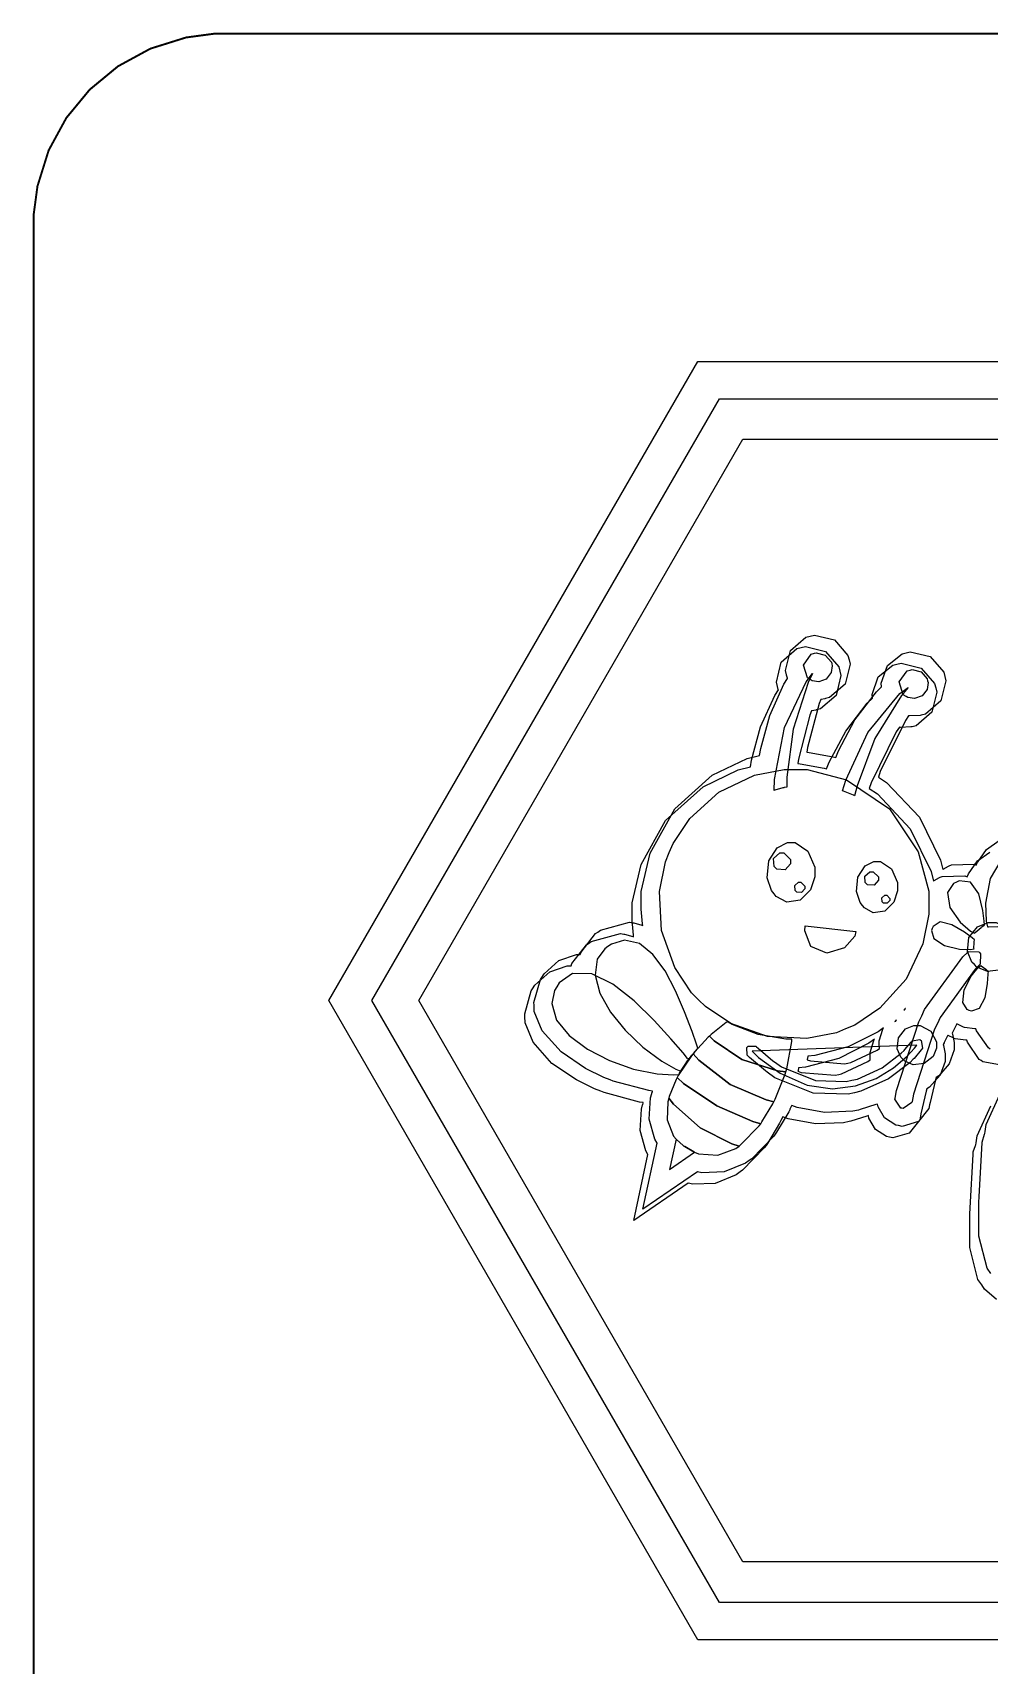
# Model space of a CAD drawing. Extents: x -0.01 to 2.37, y 0 to 2.96.
# Drawn here: x -0.012 to 1.092, y 1.073 to 2.959 of the extents above; entities that cross this region are included whole.
import ezdxf

# ---------------------------------------------------------------- set-up
doc = ezdxf.new("R2010")
doc.units = 0
doc.layers.get('0').update_dxf_attribs({"linetype": 'CONTINUOUS'})

msp = doc.modelspace()

# ---------------------------------------------------------------- linework, layer by layer
at = {"color": 153, "const_width": 0.00225}
msp.add_lwpolyline([(-0.011339, 0.226019), (-0.011339, 2.7379), (-0.011339, 2.74903), (-0.00689, 2.78222), (0.006022, 2.82351), (0.026421, 2.86094), (0.053385, 2.89361), (0.086046, 2.92057), (0.123481, 2.94097), (0.164768, 2.95389), (0.197971, 2.95833), (0.209093, 2.95833), (0.209093, 2.95833), (2.1531, 2.95833)], dxfattribs=at)
at = {"color": 7}
for points in [[(-0.011339, 0.226019), (-0.011339, 2.7379), (-0.011339, 2.74903), (-0.00689, 2.78222), (0.006022, 2.82351), (0.026421, 2.86094), (0.053385, 2.89361), (0.086046, 2.92057), (0.123481, 2.94097), (0.164768, 2.95389), (0.197971, 2.95833), (0.209093, 2.95833), (0.209093, 2.95833), (2.1531, 2.95833)], [(1.09353, 1.78504), (1.09142, 1.78646), (1.0778, 1.80632), (1.07704, 1.80875), (1.07579, 1.80865), (1.06369, 1.81022), (1.06255, 1.8106), (1.06185, 1.81087), (1.05561, 1.81396), (1.05507, 1.81435), (1.05469, 1.81369), (1.05111, 1.80664), (1.05078, 1.80593), (1.05067, 1.80578), (1.0497, 1.80371), (1.04959, 1.8035), (1.04997, 1.8024), (1.05192, 1.79281), (1.05192, 1.78956), (1.05192, 1.78418), (1.04617, 1.76807), (1.03402, 1.75439), (1.03087, 1.75244), (1.03011, 1.74983), (1.02393, 1.72347), (1.02344, 1.72076), (1.02262, 1.71664), (1.01047, 1.70133), (0.991754, 1.6959), (0.987631, 1.69672), (0.984375, 1.69737), (0.971408, 1.70557), (0.963867, 1.71864), (0.963379, 1.72168), (0.961535, 1.72097), (0.943143, 1.71522), (0.941297, 1.71479), (0.934679, 1.71332), (0.902126, 1.71186), (0.870443, 1.71783), (0.864312, 1.72006), (0.864094, 1.71967), (0.862142, 1.7156), (0.861979, 1.71517), (0.860732, 1.71272), (0.846679, 1.68929), (0.845107, 1.68707), (0.84299, 1.68419), (0.818088, 1.65847), (0.815213, 1.65642), (0.810656, 1.65321), (0.786296, 1.64324), (0.760579, 1.64225), (0.755371, 1.6435), (0.692329, 1.60026), (0.708768, 1.67665), (0.706164, 1.68093), (0.699761, 1.70426), (0.701226, 1.72894), (0.702582, 1.73389), (0.702636, 1.7341), (0.703233, 1.73633), (0.703342, 1.73654), (0.699056, 1.73719), (0.658149, 1.74815), (0.65446, 1.74957), (0.647136, 1.75239), (0.626031, 1.76281), (0.597819, 1.78185), (0.57601, 1.80638), (0.56684, 1.82861), (0.566569, 1.8361), (0.566461, 1.83897), (0.574001, 1.8655), (0.575521, 1.86789), (0.578287, 1.87229), (0.595269, 1.88764), (0.61556, 1.89447), (0.620008, 1.89453), (0.620931, 1.89708), (0.63775, 1.91868), (0.640192, 1.92036), (0.643175, 1.92253), (0.677029, 1.93175), (0.680718, 1.93115), (0.681694, 1.93104), (0.691243, 1.92833), (0.692165, 1.92796), (0.691894, 1.93001), (0.690483, 1.94689), (0.690483, 1.95247), (0.690483, 1.96729), (0.700683, 2.01167), (0.729058, 2.06261), (0.772353, 2.10146), (0.812879, 2.12104), (0.827149, 2.12429), (0.828396, 2.13226), (0.838813, 2.17057), (0.855197, 2.20671), (0.859429, 2.21349), (0.859267, 2.21382), (0.85829, 2.21712), (0.858236, 2.21744), (0.857042, 2.22244), (0.862685, 2.24556), (0.880588, 2.26107), (0.885579, 2.26226), (0.890517, 2.26351), (0.913629, 2.25786), (0.929199, 2.2399), (0.930393, 2.23492), (0.931586, 2.22999), (0.925944, 2.20688), (0.907986, 2.19129), (0.903049, 2.19011), (0.902561, 2.19), (0.898167, 2.18924), (0.897732, 2.18918), (0.895833, 2.18425), (0.882433, 2.13346), (0.881728, 2.12819), (0.884494, 2.12799), (0.912272, 2.12294), (0.914985, 2.12213), (0.918078, 2.12978), (0.937229, 2.16569), (0.962022, 2.19786), (0.96799, 2.20361), (0.967557, 2.20811), (0.974772, 2.2284), (0.991754, 2.24186), (0.996257, 2.24294), (1.00119, 2.24419), (1.02425, 2.23856), (1.03982, 2.2206), (1.04107, 2.2156), (1.04226, 2.21067), (1.03657, 2.18756), (1.01861, 2.17199), (1.01367, 2.17079), (1.01242, 2.17051), (1.00038, 2.17003), (0.99924, 2.17019), (0.995443, 2.16476), (0.966308, 2.10579), (0.964247, 2.09944), (0.973633, 2.09321), (1.01172, 2.05296), (1.03603, 2.00342), (1.03857, 1.99251), (1.03912, 1.99294), (1.04541, 1.99653), (1.04612, 1.99681), (1.04861, 1.99794), (1.07487, 1.99869), (1.07742, 1.9975), (1.07894, 2.00092), (1.0893, 2.01585), (1.10379, 2.02604)], [(1.09413, 1.52587), (1.08979, 1.53201), (1.08035, 1.56896), (1.0803, 1.60781), (1.08073, 1.6149), (1.08415, 1.67671), (1.08415, 1.67779), (1.08686, 1.6869), (1.08735, 1.68761), (1.08735, 1.68782), (1.08767, 1.68994), (1.08773, 1.69011), (1.08898, 1.69819), (1.10471, 1.73264)]]:
    msp.add_lwpolyline(points, dxfattribs=at)
at = {"color": 133}
for points in [[(0.75586, 2.57969), (1.60856, 2.57969), (2.03494, 1.84119), (1.60856, 1.10276), (0.75586, 1.10276), (0.329536, 1.84119), (0.75586, 2.57969)], [(1.06717, 1.89675), (1.06814, 1.89774), (1.08035, 1.89735), (1.08133, 1.89632), (1.08225, 1.89535), (1.08181, 1.88314), (1.08084, 1.88217), (1.0759, 1.87756), (1.03559, 1.8215), (1.03239, 1.81489), (1.02913, 1.80826), (1.00499, 1.73313), (1.00336, 1.72472), (1.00309, 1.72336), (0.992893, 1.71653), (0.991536, 1.71679), (0.990181, 1.71707), (0.983344, 1.72721), (0.983615, 1.72857), (0.985351, 1.73742), (1.01091, 1.81674), (1.01432, 1.82374), (1.01774, 1.83083), (1.06174, 1.89171), (1.06717, 1.89675)], [(0.985026, 1.81879), (0.984864, 1.81868), (0.983507, 1.81728), (0.983399, 1.81711), (0.983453, 1.81717), (0.984267, 1.81743), (0.984375, 1.81743), (0.984429, 1.81754), (0.984972, 1.81868), (0.985026, 1.81879)], [(0.959744, 1.7965), (0.95345, 1.79199), (0.918782, 1.77442), (0.880317, 1.76443), (0.872179, 1.76367), (0.872125, 1.76335), (0.871474, 1.75999), (0.871419, 1.75965), (0.875163, 1.75825), (0.914497, 1.75499), (0.918619, 1.75586), (0.921875, 1.75662), (0.952257, 1.77083), (0.954969, 1.77279), (0.954915, 1.77311), (0.954807, 1.77556), (0.954807, 1.77636), (0.954807, 1.78142), (0.958931, 1.79503), (0.959744, 1.7965)]]:
    msp.add_lwpolyline(points, close=True, dxfattribs=at)
at = {"color": 7}
for points in [[(0.780761, 2.53657), (1.58371, 2.53657), (1.98514, 1.84119), (1.58371, 1.14589), (0.780761, 1.14589), (0.379286, 1.84119), (0.780761, 2.53657)], [(0.852647, 2.01178), (0.855143, 2.01178), (0.862739, 2.00424), (0.862739, 2.00168), (0.862739, 1.99935), (0.8565, 1.99235), (0.847114, 1.99294), (0.84554, 1.99451), (0.843913, 1.99615), (0.843317, 2.00553), (0.850315, 2.01178), (0.852647, 2.01178)], [(0.956218, 1.99007), (0.958225, 1.99007), (0.964301, 1.98406), (0.964301, 1.98199), (0.964301, 1.98014), (0.95931, 1.97456), (0.951768, 1.97499), (0.950521, 1.97624), (0.949219, 1.97754), (0.948731, 1.98508), (0.954318, 1.99007), (0.956218, 1.99007)], [(0.873318, 1.97786), (0.874838, 1.97786), (0.879394, 1.97331), (0.879394, 1.97179), (0.879394, 1.97043), (0.875597, 1.96619), (0.869954, 1.96658), (0.869032, 1.9675), (0.868056, 1.96847), (0.867676, 1.97412), (0.871907, 1.97786), (0.873318, 1.97786)], [(0.972765, 1.96294), (0.973958, 1.96294), (0.977593, 1.95931), (0.977593, 1.95806), (0.977593, 1.95697), (0.97461, 1.95361), (0.970107, 1.95389), (0.969347, 1.95464), (0.968533, 1.9554), (0.968261, 1.95996), (0.971625, 1.96294), (0.972765, 1.96294)], [(0.995551, 1.83197), (0.995389, 1.83188), (0.994032, 1.83046), (0.993924, 1.83029), (0.993978, 1.83035), (0.994792, 1.83062), (0.9949, 1.83062), (0.994954, 1.83074), (0.995497, 1.83188), (0.995551, 1.83197)], [(0.970324, 1.80968), (0.964031, 1.80518), (0.929308, 1.7876), (0.890842, 1.77761), (0.882758, 1.77686), (0.88265, 1.77653), (0.882053, 1.77317), (0.881999, 1.77285), (0.885742, 1.77143), (0.925022, 1.76818), (0.929144, 1.76904), (0.9324, 1.76981), (0.962782, 1.78401), (0.965494, 1.78597), (0.96544, 1.78629), (0.965332, 1.78874), (0.965332, 1.78956), (0.965332, 1.7946), (0.96951, 1.80821), (0.970324, 1.80968)]]:
    msp.add_lwpolyline(points, close=True, dxfattribs=at)
at = {"color": 111}
msp.add_lwpolyline([(0.807889, 2.48964), (1.55658, 2.48964), (1.93093, 1.84119), (1.74376, 1.51704), (1.55658, 1.19282), (0.807889, 1.19282), (0.620714, 1.51704), (0.433539, 1.84119), (0.807889, 2.48964)], close=True, dxfattribs=at)
at = {"color": 133}
for points in [[(1.10851, 1.76617), (1.08507, 1.77046), (1.08301, 1.77186), (1.08089, 1.77328), (1.06728, 1.79312), (1.06652, 1.79557), (1.06527, 1.79546), (1.05317, 1.79704), (1.05198, 1.79742), (1.05127, 1.79769), (1.04508, 1.80078), (1.04454, 1.80117), (1.04416, 1.80051), (1.04058, 1.79346), (1.04026, 1.79275), (1.04015, 1.79258), (1.03912, 1.79053), (1.03906, 1.79031), (1.03944, 1.78922), (1.04134, 1.77962), (1.04134, 1.77636), (1.04134, 1.771), (1.03559, 1.75489), (1.02349, 1.74121), (1.02034, 1.73926), (1.01959, 1.73665), (1.01335, 1.71029), (1.01286, 1.70757), (1.01204, 1.70344), (0.999892, 1.68815), (0.981174, 1.68272), (0.977051, 1.68354), (0.97385, 1.68419), (0.960883, 1.69239), (0.953288, 1.70546), (0.9528, 1.7085), (0.95101, 1.70779), (0.932563, 1.70204), (0.930718, 1.70161), (0.9241, 1.70014), (0.891547, 1.69868), (0.859918, 1.70464), (0.853787, 1.70687), (0.853569, 1.70649), (0.851563, 1.70242), (0.8514, 1.70199), (0.850151, 1.69954), (0.8361, 1.67611), (0.834526, 1.67389), (0.832411, 1.67101), (0.807508, 1.64529), (0.804633, 1.64324), (0.800076, 1.64003), (0.775717, 1.63004), (0.75, 1.62907), (0.744792, 1.63032), (0.681803, 1.58708), (0.698188, 1.66351), (0.695583, 1.66781), (0.689182, 1.69108), (0.690701, 1.71576), (0.692057, 1.72071), (0.692111, 1.72092), (0.692708, 1.72314), (0.692817, 1.72336), (0.688531, 1.72401), (0.647569, 1.73497), (0.643881, 1.73639), (0.636556, 1.73921), (0.615451, 1.74968), (0.58724, 1.76867), (0.565429, 1.79324), (0.556315, 1.81543), (0.556044, 1.82292), (0.555935, 1.82579), (0.563422, 1.85232), (0.564942, 1.85471), (0.567708, 1.8591), (0.58469, 1.87446), (0.604981, 1.88129), (0.609429, 1.88135), (0.610351, 1.8839), (0.627171, 1.90549), (0.629611, 1.90717), (0.632596, 1.90935), (0.66645, 1.91857), (0.670139, 1.91797), (0.671115, 1.91786), (0.680718, 1.91515), (0.68164, 1.91476), (0.681315, 1.91683), (0.679958, 1.93371), (0.679958, 1.93929), (0.679958, 1.9541), (0.690158, 1.99849), (0.718533, 2.04943), (0.761774, 2.08826), (0.8023, 2.10786), (0.816569, 2.11111), (0.817817, 2.11908), (0.828233, 2.15739), (0.844618, 2.19353), (0.848904, 2.20031), (0.848742, 2.20063), (0.847765, 2.20394), (0.847711, 2.20426), (0.846463, 2.20925), (0.852106, 2.23236), (0.870063, 2.24789), (0.875054, 2.24908), (0.879992, 2.25032), (0.903103, 2.24468), (0.918674, 2.22672), (0.919868, 2.22174), (0.921061, 2.21679), (0.915365, 2.19368), (0.897461, 2.17811), (0.892524, 2.17692), (0.892036, 2.17681), (0.887588, 2.17606), (0.887153, 2.176), (0.885254, 2.17106), (0.871907, 2.12028), (0.871149, 2.11501), (0.873969, 2.11481), (0.901693, 2.10975), (0.90446, 2.10894), (0.907553, 2.1166), (0.926704, 2.1525), (0.951443, 2.18468), (0.957411, 2.19043), (0.956976, 2.19493), (0.964193, 2.21522), (0.981174, 2.22868), (0.985678, 2.22976), (0.990614, 2.23101), (1.01373, 2.22538), (1.0293, 2.20742), (1.03049, 2.20242), (1.03168, 2.19749), (1.02604, 2.17437), (1.00808, 2.15881), (1.00315, 2.15761), (1.0019, 2.15733), (0.9898, 2.15685), (0.988661, 2.15701), (0.984864, 2.15158), (0.955783, 2.09261), (0.953722, 2.08626), (0.963108, 2.08003), (1.00119, 2.03976), (1.02544, 1.99024), (1.02799, 1.97933), (1.02854, 1.97976), (1.03488, 1.98335), (1.03559, 1.98361), (1.03809, 1.98475), (1.06434, 1.98551), (1.06689, 1.98432), (1.06841, 1.98774), (1.07878, 2.00265), (1.09321, 2.01286)], [(1.10075, 1.49604), (1.08697, 1.50792), (1.0836, 1.51269), (1.07926, 1.51882), (1.06982, 1.55578), (1.06977, 1.59463), (1.0702, 1.60172), (1.07362, 1.66351), (1.07362, 1.66629), (1.07628, 1.67372), (1.07682, 1.67443), (1.07682, 1.67464), (1.07715, 1.67676), (1.0772, 1.67692), (1.07845, 1.685), (1.09418, 1.71946)]]:
    msp.add_lwpolyline(points, dxfattribs=at)
at = {"color": 19}
for points in [[(0.890408, 2.2424), (0.892632, 2.24294), (0.902994, 2.2404), (0.909993, 2.23236), (0.910536, 2.23008), (0.911079, 2.22781), (0.909885, 2.22011), (0.904135, 2.21272), (0.895344, 2.20953), (0.887642, 2.21078), (0.885633, 2.21197), (0.882433, 2.21392), (0.877821, 2.22879), (0.886774, 2.24154), (0.890408, 2.2424)], [(0.84375, 2.08382), (0.844185, 2.09674), (0.855686, 2.15657), (0.880806, 2.20958), (0.888129, 2.21903), (0.883247, 2.20861), (0.865886, 2.15494), (0.858399, 2.09939), (0.858507, 2.08794), (0.858182, 2.08789), (0.85536, 2.08729), (0.855089, 2.08718), (0.854113, 2.08697), (0.844672, 2.08415), (0.84375, 2.08382)], [(1.00103, 2.2231), (1.00326, 2.22364), (1.01362, 2.22108), (1.02062, 2.21306), (1.02116, 2.21078), (1.0217, 2.2085), (1.02051, 2.20079), (1.01476, 2.19342), (1.00597, 2.19021), (0.998264, 2.19146), (0.996257, 2.19265), (0.993056, 2.19461), (0.988444, 2.20947), (0.997396, 2.22222), (1.00103, 2.2231)], [(0.923014, 2.08371), (0.926812, 2.09603), (0.952203, 2.15104), (0.989094, 2.19586), (0.998643, 2.20301), (0.990831, 2.19385), (0.960286, 2.1441), (0.939615, 2.08946), (0.936794, 2.07781), (0.935656, 2.0784), (0.924154, 2.08333), (0.923014, 2.08371)], [(0.863226, 2.02393), (0.868056, 2.02393), (0.882704, 2.01378), (0.890842, 1.99533), (0.890842, 1.98915), (0.890842, 1.98421), (0.885906, 1.96924), (0.873807, 1.95708), (0.858399, 1.95486), (0.8463, 1.96132), (0.84375, 1.96457), (0.840713, 1.96838), (0.835938, 1.98313), (0.837728, 2.0025), (0.847331, 2.01774), (0.859213, 2.02393), (0.863226, 2.02393)], [(0.962619, 2.00206), (0.966797, 2.00206), (0.979329, 1.99333), (0.986328, 1.97754), (0.986328, 1.97222), (0.986328, 1.96793), (0.982096, 1.95508), (0.971679, 1.94467), (0.958442, 1.94276), (0.948079, 1.94835), (0.945856, 1.95111), (0.943251, 1.95437), (0.939182, 1.96707), (0.940701, 1.98367), (0.948947, 1.99681), (0.959201, 2.00206), (0.962619, 2.00206)], [(0.938422, 1.92096), (0.937067, 1.91575), (0.925239, 1.90207), (0.904785, 1.89583), (0.886393, 1.90375), (0.879286, 1.92171), (0.879665, 1.92746), (0.938422, 1.92096)], [(1.00863, 1.81239), (1.01264, 1.81239), (1.02474, 1.80572), (1.03147, 1.79363), (1.03147, 1.78956), (1.03147, 1.78629), (1.0274, 1.77647), (1.01736, 1.7685), (1.00461, 1.76708), (0.994792, 1.77115), (0.992512, 1.77344), (0.990181, 1.77576), (0.986057, 1.7856), (0.987522, 1.79833), (0.995497, 1.80838), (1.00532, 1.81239), (1.00863, 1.81239)], [(0.857368, 1.75885), (0.847819, 1.76019), (0.806694, 1.77311), (0.774468, 1.79471), (0.769422, 1.80029), (0.76774, 1.79878), (0.75179, 1.78153), (0.750271, 1.77962), (0.756782, 1.77229), (0.793186, 1.74408), (0.834581, 1.7264), (0.843642, 1.72433), (0.845053, 1.72715), (0.8565, 1.75603), (0.857368, 1.75885)], [(0.813422, 1.7774), (0.812663, 1.7781), (0.812554, 1.78706), (0.81326, 1.78776), (0.813965, 1.78851), (0.822917, 1.78863), (0.823676, 1.78792), (0.825412, 1.78624), (0.842557, 1.77171), (0.844293, 1.77046), (0.852431, 1.76454), (0.891547, 1.74875), (0.927192, 1.74767), (0.933649, 1.74908), (0.940104, 1.75054), (0.968587, 1.76351), (0.990668, 1.78028), (0.993978, 1.78364), (0.994846, 1.78456), (1.00206, 1.79308), (1.00266, 1.79383), (1.00326, 1.79471), (1.01204, 1.79611), (1.01291, 1.79551), (1.01373, 1.79492), (1.01514, 1.78614), (1.01459, 1.78526), (1.01389, 1.78435), (1.00553, 1.77447), (1.00456, 1.77344), (1.00087, 1.76964), (0.976129, 1.75088), (0.944119, 1.73643), (0.936794, 1.73475), (0.929417, 1.73313), (0.888943, 1.73426), (0.844889, 1.7519), (0.835721, 1.75851), (0.833876, 1.75987), (0.815267, 1.77561), (0.813422, 1.7774)], [(0.828504, 1.699), (0.819444, 1.70167), (0.777724, 1.71951), (0.739258, 1.7455), (0.731879, 1.75217), (0.730849, 1.75022), (0.722819, 1.73058), (0.722331, 1.72862), (0.727539, 1.72163), (0.758356, 1.69412), (0.795085, 1.67562), (0.803331, 1.67307), (0.80561, 1.67475), (0.826606, 1.6964), (0.828504, 1.699)], [(0.752115, 1.66612), (0.751085, 1.66656), (0.740776, 1.67247), (0.739746, 1.67318), (0.738824, 1.67383), (0.731282, 1.68056), (0.730686, 1.68126), (0.723144, 1.64621), (0.752115, 1.66612)]]:
    msp.add_lwpolyline(points, close=True, dxfattribs=at)
at = {"color": 40}
for points in [[(0.866808, 2.10835), (0.881944, 2.10835), (0.927462, 2.09614), (0.976997, 2.06272), (1.01042, 2.01318), (1.02268, 1.96767), (1.02268, 1.95247), (1.02268, 1.94108), (1.01579, 1.90679), (0.996365, 1.86589), (0.966038, 1.83231), (0.937011, 1.81287), (0.926486, 1.80849), (0.915907, 1.80414), (0.881619, 1.79731), (0.836372, 1.79964), (0.793728, 1.81478), (0.764649, 1.83421), (0.756619, 1.84224), (0.748535, 1.85032), (0.729113, 1.87944), (0.713921, 1.9221), (0.711643, 1.96729), (0.718425, 2.00157), (0.722819, 2.0121), (0.72716, 2.02268), (0.746582, 2.05176), (0.780165, 2.08208), (0.821072, 2.10151), (0.85536, 2.10835), (0.866808, 2.10835)], [(1.09538, 1.93158), (1.10042, 1.93158), (1.11556, 1.92329), (1.12397, 1.90815), (1.12397, 1.90306), (1.12397, 1.89899), (1.11887, 1.88661), (1.10628, 1.87663), (1.09033, 1.87483), (1.07802, 1.87993), (1.07514, 1.88282), (1.07221, 1.88574), (1.06711, 1.89806), (1.0689, 1.91396), (1.07888, 1.92654), (1.09125, 1.93158), (1.09538, 1.93158)], [(0.864367, 1.7966), (0.857585, 1.79671), (0.825304, 1.80219), (0.795518, 1.81369), (0.790039, 1.81679), (0.788411, 1.81575), (0.771158, 1.80197), (0.769422, 1.80029), (0.774468, 1.79471), (0.806694, 1.77311), (0.847819, 1.76019), (0.857368, 1.75885), (0.858399, 1.76232), (0.864258, 1.79389), (0.864367, 1.7966)], [(0.843642, 1.72433), (0.834581, 1.7264), (0.793186, 1.74408), (0.756782, 1.77229), (0.750271, 1.77962), (0.748535, 1.7775), (0.733128, 1.75456), (0.731879, 1.75217), (0.739258, 1.7455), (0.777724, 1.71951), (0.819444, 1.70167), (0.828504, 1.699), (0.829861, 1.70096), (0.842503, 1.72211), (0.843642, 1.72433)], [(0.803331, 1.67307), (0.795085, 1.67562), (0.758356, 1.69412), (0.727539, 1.72163), (0.722331, 1.72862), (0.721138, 1.72428), (0.720432, 1.7034), (0.72781, 1.68457), (0.730686, 1.68126), (0.731282, 1.68056), (0.738824, 1.67383), (0.739746, 1.67318), (0.740776, 1.67247), (0.751085, 1.66656), (0.752115, 1.66612), (0.756728, 1.66417), (0.778917, 1.6626), (0.799479, 1.67036), (0.803331, 1.67307)]]:
    msp.add_lwpolyline(points, close=True, dxfattribs=at)
at = {"color": 142}
for points in [[(1.12429, 2.00732), (1.12033, 2.00857), (1.10558, 2.00304), (1.09337, 1.98226), (1.08811, 1.95378), (1.0887, 1.93306), (1.09044, 1.92649), (1.09147, 1.9266), (1.10211, 1.92692), (1.10319, 1.92686), (1.10357, 1.92686), (1.10731, 1.92665), (1.10769, 1.9266), (1.11095, 1.93147), (1.12055, 1.94629), (1.13319, 1.97071), (1.13721, 1.99328), (1.1282, 2.00608), (1.12429, 2.00732)], [(1.05436, 1.97803), (1.05105, 1.97661), (1.044, 1.96593), (1.04698, 1.94894), (1.05887, 1.93181), (1.07069, 1.92156), (1.07525, 1.91928), (1.0759, 1.91992), (1.08295, 1.92572), (1.08371, 1.92626), (1.08393, 1.92649), (1.08659, 1.92839), (1.08686, 1.92854), (1.08648, 1.93278), (1.08491, 1.94536), (1.0803, 1.96442), (1.07075, 1.97786), (1.05773, 1.97954), (1.05436, 1.97803)], [(1.02658, 1.92458), (1.02566, 1.92225), (1.02848, 1.91303), (1.0408, 1.90479), (1.058, 1.90056), (1.07069, 1.90018), (1.07476, 1.90093), (1.07471, 1.90158), (1.07492, 1.9081), (1.07498, 1.90875), (1.07498, 1.90901), (1.07525, 1.91124), (1.0753, 1.91146), (1.07243, 1.91368), (1.06369, 1.92008), (1.04926, 1.92871), (1.03564, 1.93201), (1.02745, 1.92697), (1.02658, 1.92458)], [(0.652018, 1.90369), (0.648221, 1.90104), (0.639703, 1.88889), (0.637153, 1.87039), (0.642686, 1.84967), (0.654785, 1.82801), (0.671821, 1.80686), (0.692111, 1.78749), (0.714139, 1.77138), (0.730469, 1.76215), (0.736219, 1.75976), (0.73725, 1.7615), (0.748969, 1.77806), (0.750271, 1.77962), (0.750706, 1.78022), (0.755262, 1.78564), (0.755751, 1.78614), (0.754069, 1.79096), (0.749132, 1.80533), (0.74056, 1.82835), (0.730143, 1.85254), (0.717936, 1.87543), (0.703939, 1.89453), (0.68826, 1.90728), (0.670899, 1.91118), (0.656033, 1.90657), (0.652018, 1.90369)], [(1.06934, 1.82986), (1.06695, 1.83074), (1.06174, 1.83892), (1.06348, 1.85357), (1.07145, 1.86942), (1.07937, 1.87935), (1.08263, 1.88189), (1.08306, 1.88146), (1.08822, 1.87733), (1.08876, 1.87696), (1.08892, 1.87685), (1.09082, 1.8756), (1.09104, 1.87543), (1.09082, 1.87185), (1.09006, 1.86106), (1.08724, 1.84451), (1.08084, 1.83197), (1.07172, 1.82904), (1.06934, 1.82986)]]:
    msp.add_lwpolyline(points, close=True, dxfattribs=at)
at = {"color": 151}
msp.add_lwpolyline([(0.745931, 1.77403), (0.744032, 1.77436), (0.738878, 1.78071), (0.724772, 1.79688), (0.705296, 1.81836), (0.682346, 1.84093), (0.657769, 1.86029), (0.63341, 1.87224), (0.611165, 1.87256), (0.595811, 1.86182), (0.592774, 1.85693), (0.590169, 1.85286), (0.586968, 1.83768), (0.592503, 1.81874), (0.607042, 1.801), (0.628256, 1.7851), (0.653862, 1.77192), (0.681532, 1.76215), (0.708985, 1.75651), (0.727701, 1.75526), (0.733886, 1.75581), (0.734754, 1.75737), (0.744792, 1.77257), (0.745931, 1.77403)], close=True, dxfattribs=at)
at = {"color": 0}
msp.add_lwpolyline([(0.818522, 1.78267), (0.825846, 1.77556), (0.850857, 1.75732), (0.881944, 1.74354), (0.911133, 1.73931), (0.937879, 1.74257), (0.961589, 1.75131), (0.981717, 1.7634), (0.997558, 1.77686), (1.00618, 1.78618), (1.00863, 1.78956)], close=True, dxfattribs=at)

doc.saveas('drawing.dxf')
